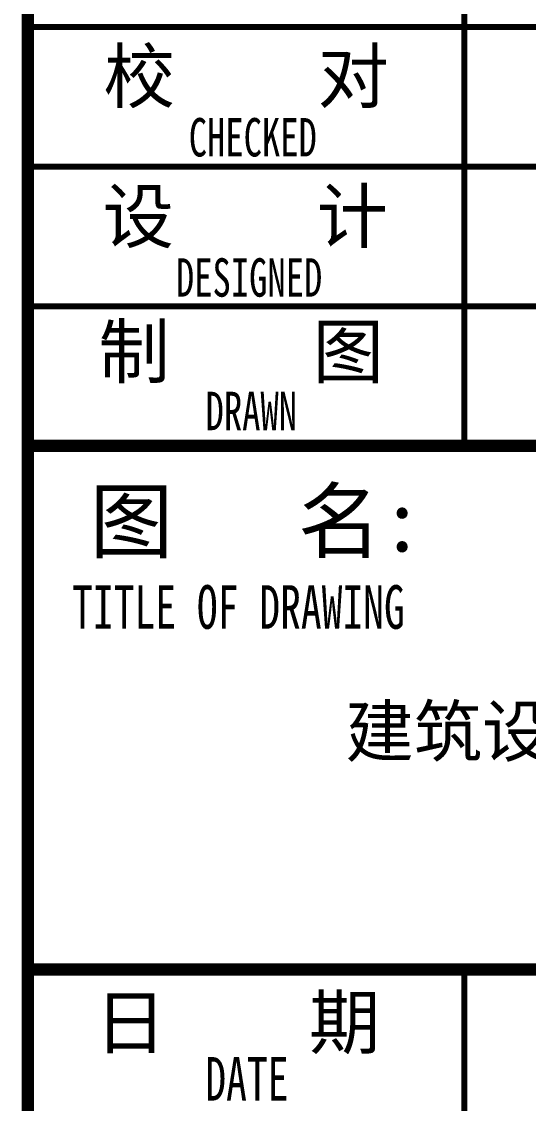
# Model space of a CAD drawing. Extents: x 1188826 to 1909461, y 608442 to 1651179.
# Drawn here: x 1548033 to 1550934, y 1270769 to 1276967 of the extents above; entities that cross this region are included whole.
import ezdxf
from ezdxf.enums import TextEntityAlignment as Align

# ---------------------------------------------------------------- set-up
doc = ezdxf.new("R2010")
doc.units = 0
doc.header["$LTSCALE"] = 1000
doc.header["$MEASUREMENT"] = 0
doc.layers.add('WALL', color=9, linetype='Continuous', lineweight=40)
doc.layers.add('图签', color=147, linetype='Continuous', lineweight=18)
doc.layers.add('图框', color=140, linetype='Continuous')
doc.layers.add('图签文字', color=147, linetype='Continuous')
doc.styles.add('宋体', font='', dxfattribs={"height": 50})
doc.styles.add('建筑图签-1', font='simhei.ttf', dxfattribs={"width": 0.7})
doc.styles.get('宋体').set_extended_font_data('SimSun')

# ---------------------------------------------------------------- blocks, each defined once
blk = doc.blocks.new('tq5113')
at = {"layer": '图框'}
for points, const_width in [([(0, 0), (0, 57400)], 70), ([(2499.5, 6800.3), (2500, 13200.3)], 35), ([(0, 9200.3), (7000, 9200.3)], 35), ([(0, 8400.3), (7000, 8400.3)], 35), ([(0, 7600.3), (7000, 7600.3)], 35), ([(0, 6800.3), (7000, 6800.3)], 70), ([(0, 3800.3), (7000, 3800.3)], 70), ([(2500, 1400.3), (2500, 3800.3)], 35)]:
    blk.add_lwpolyline(points, dxfattribs=dict(at, const_width=const_width))
at = {"layer": '图框', "style": '建筑图签-1', "width": 0.7}
for s, p in [('CHECKED  ', (1393, 8568.8)), ('DESIGNED ', (1319.6, 7765.5)), (' DRAWN   ', (1384.6, 7000.5))]:
    blk.add_text(s, height=220, dxfattribs=at).set_placement(p, align=Align.MIDDLE)
for s, p in [('TITLE OF DRAWING', (254, 5752.5)), ('DATE', (1016.5, 3049.2))]:
    blk.add_text(s, height=250, dxfattribs=at).set_placement(p)
at = {"layer": '图签文字', "color": 7, "style": '建筑图签-1'}
for s, height, p in [('校    对', 300, (433.3, 8768.2)), ('设    计', 300, (427.9, 7966.5)), ('制    图', 300, (404.9, 7191.7)), ('图   名:', 350, (355.3, 6195.2)), ('日    期', 300, (383.9, 3348.8))]:
    blk.add_text(s, height=height, dxfattribs=at).set_placement(p)

msp = doc.modelspace()

# ---------------------------------------------------------------- block references
at = {"layer": 'WALL'}
msp.add_blockref('tq5113', (1548068.4, 1267735.4), dxfattribs=at)

# ---------------------------------------------------------------- texts
at = {"layer": '图签', "color": 2, "style": '宋体'}
msp.add_text('建筑设计总说明（三）', height=286.68, dxfattribs=at).set_placement((1549887.2, 1272756.9))

doc.saveas('drawing.dxf')
